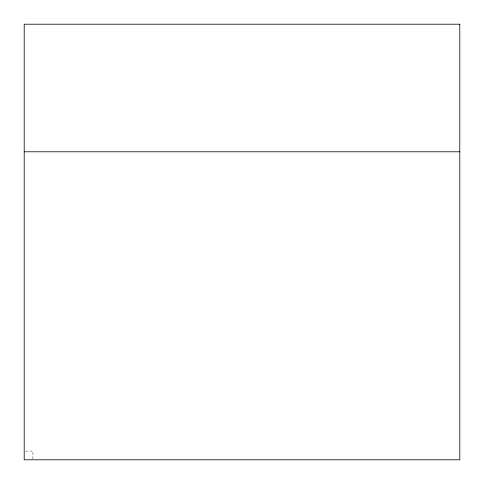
<?xml version="1.0" encoding="UTF-8"?>
<svg xmlns="http://www.w3.org/2000/svg" width="484" height="484" viewBox="0 0 484 484"><rect width="100%" height="100%" fill="white"/><g stroke="black" fill="none" stroke-linecap="round" stroke-linejoin="round"><path stroke-width="0.36" stroke-dasharray="2.42 1.81" d="M25.652 451.088L32.912 451.088L32.912 459.074"/><path stroke-width="0.73" d="M24.2 151.782L459.8 151.782M459.8 24.2L24.2 24.2L24.2 459.8L459.8 459.8L459.8 24.2"/></g></svg>
